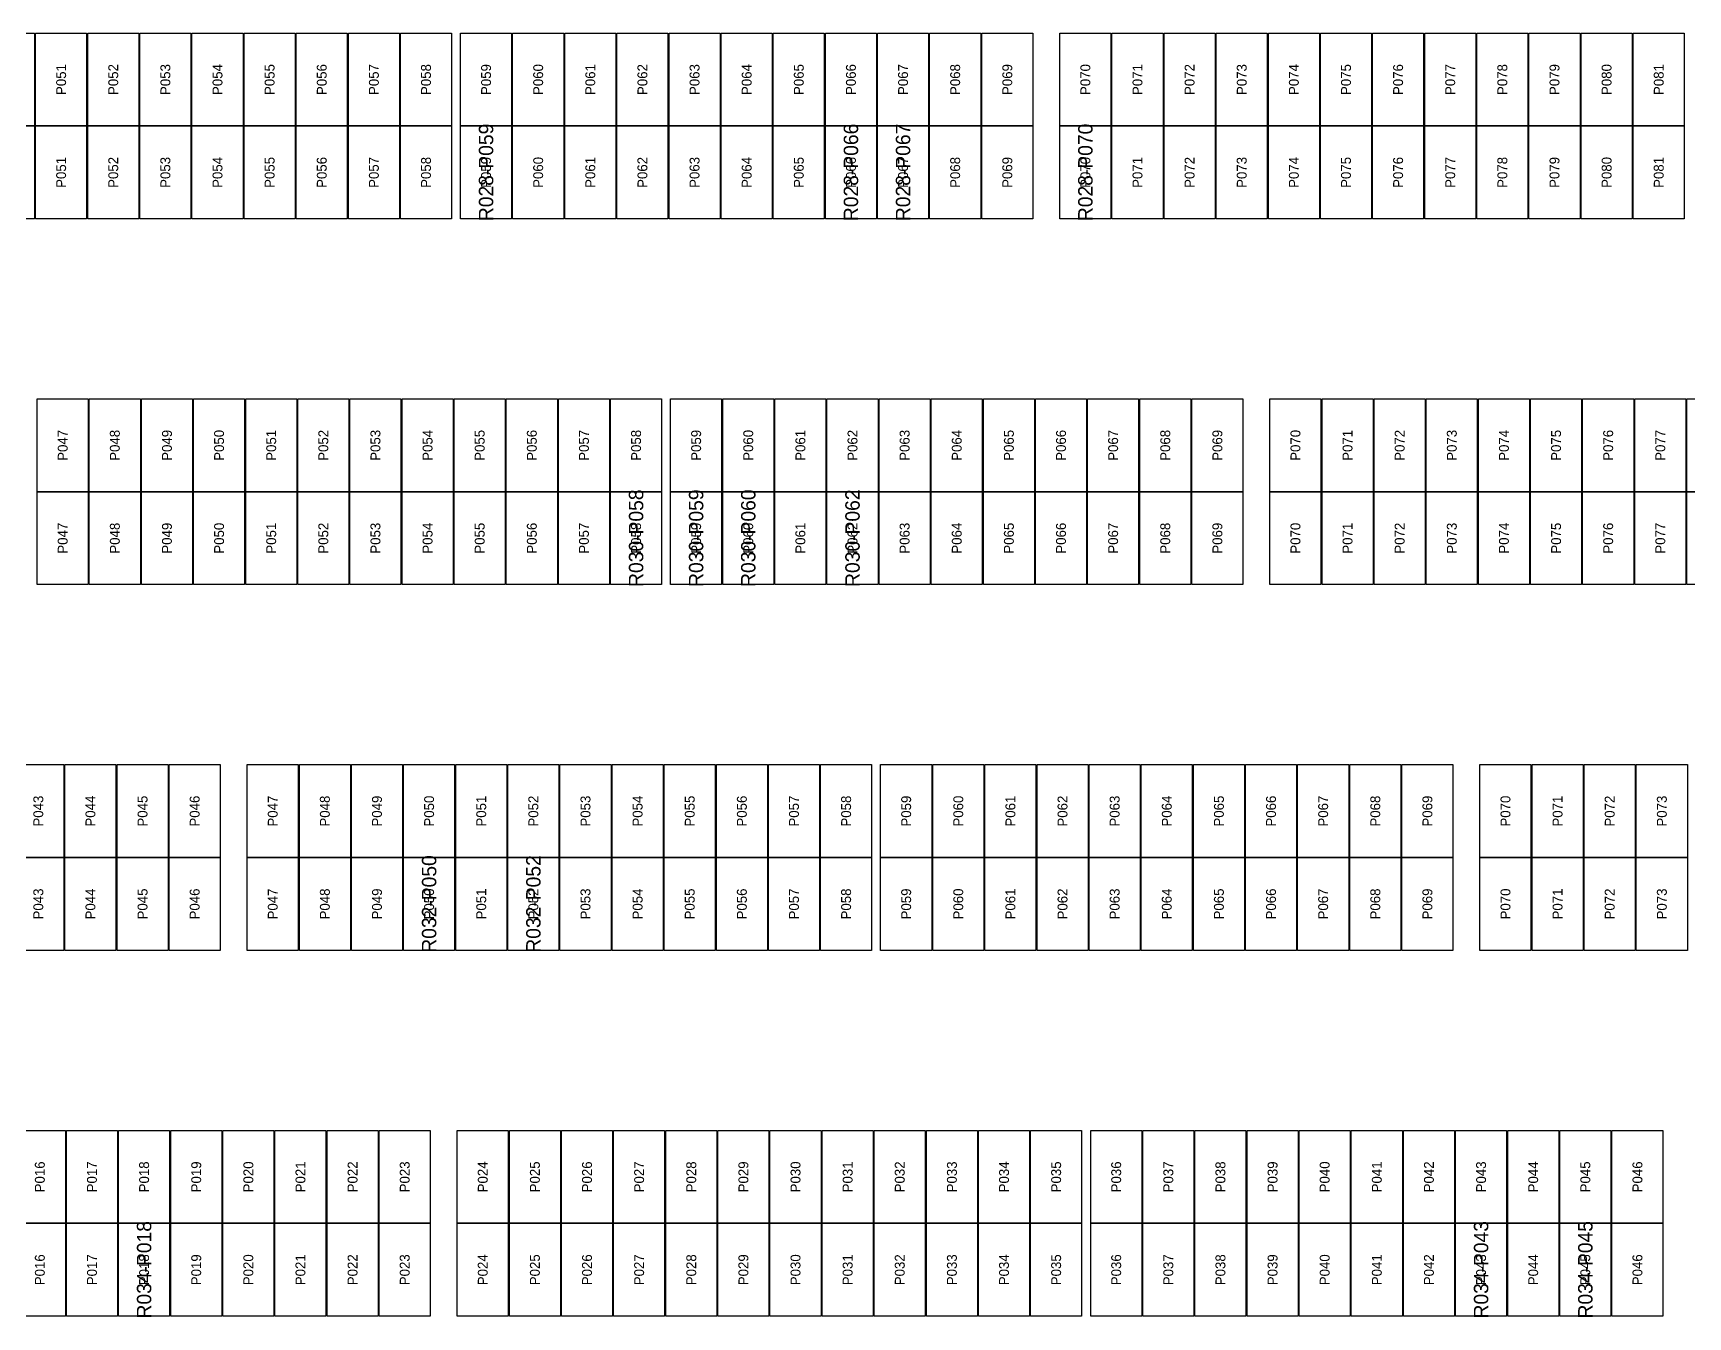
# Model space of a CAD drawing. Extents: x 296295 to 296770, y 651564 to 652121.
# Drawn here: x 296418.2 to 296454.96, y 651986.65 to 652015.17 of the extents above; entities that cross this region are included whole.
import ezdxf
from ezdxf.enums import TextEntityAlignment as Align

# ---------------------------------------------------------------- set-up
doc = ezdxf.new("R2010")
doc.units = 0

msp = doc.modelspace()

# ---------------------------------------------------------------- linework, layer by layer
at = {"layer": 'DEFECTIVE_PANELS'}
for points in [[(296427.697, 652013.11), (296428.831, 652013.11), (296428.831, 652011.047), (296427.697, 652011.047)], [(296435.803, 652013.11), (296436.937, 652013.11), (296436.937, 652011.047), (296435.803, 652011.047)], [(296436.961, 652013.11), (296438.095, 652013.11), (296438.095, 652011.047), (296436.961, 652011.047)], [(296441.011, 652013.11), (296442.145, 652013.11), (296442.145, 652011.047), (296441.011, 652011.047)], [(296431.03, 652004.984), (296432.164, 652004.984), (296432.164, 652002.921), (296431.03, 652002.921)], [(296432.364, 652004.984), (296433.498, 652004.984), (296433.498, 652002.921), (296432.364, 652002.921)], [(296433.522, 652004.984), (296434.656, 652004.984), (296434.656, 652002.921), (296433.522, 652002.921)], [(296435.838, 652004.984), (296436.972, 652004.984), (296436.972, 652002.921), (296435.838, 652002.921)], [(296426.432, 651996.858), (296427.566, 651996.858), (296427.566, 651994.795), (296426.432, 651994.795)], [(296428.748, 651996.858), (296429.882, 651996.858), (296429.882, 651994.795), (296428.748, 651994.795)], [(296420.1, 651988.732), (296421.234, 651988.732), (296421.234, 651986.669), (296420.1, 651986.669)], [(296449.802, 651988.732), (296450.936, 651988.732), (296450.936, 651986.669), (296449.802, 651986.669)], [(296452.118, 651988.732), (296453.252, 651988.732), (296453.252, 651986.669), (296452.118, 651986.669)]]:
    msp.add_lwpolyline(points, close=True, dxfattribs=at)
at = {"layer": 'PANELS_MASTER'}
for points in [[(296417.099, 652015.173), (296418.233, 652015.173), (296418.233, 652013.11), (296417.099, 652013.11)], [(296418.257, 652015.173), (296419.391, 652015.173), (296419.391, 652013.11), (296418.257, 652013.11)], [(296419.415, 652015.173), (296420.549, 652015.173), (296420.549, 652013.11), (296419.415, 652013.11)], [(296420.573, 652015.173), (296421.707, 652015.173), (296421.707, 652013.11), (296420.573, 652013.11)], [(296421.731, 652015.173), (296422.865, 652015.173), (296422.865, 652013.11), (296421.731, 652013.11)], [(296422.889, 652015.173), (296424.023, 652015.173), (296424.023, 652013.11), (296422.889, 652013.11)], [(296424.047, 652015.173), (296425.181, 652015.173), (296425.181, 652013.11), (296424.047, 652013.11)], [(296425.205, 652015.173), (296426.339, 652015.173), (296426.339, 652013.11), (296425.205, 652013.11)], [(296426.363, 652015.173), (296427.497, 652015.173), (296427.497, 652013.11), (296426.363, 652013.11)], [(296427.697, 652015.173), (296428.831, 652015.173), (296428.831, 652013.11), (296427.697, 652013.11)], [(296428.855, 652015.173), (296429.989, 652015.173), (296429.989, 652013.11), (296428.855, 652013.11)], [(296430.013, 652015.173), (296431.147, 652015.173), (296431.147, 652013.11), (296430.013, 652013.11)], [(296431.171, 652015.173), (296432.305, 652015.173), (296432.305, 652013.11), (296431.171, 652013.11)], [(296432.329, 652015.173), (296433.463, 652015.173), (296433.463, 652013.11), (296432.329, 652013.11)], [(296433.487, 652015.173), (296434.621, 652015.173), (296434.621, 652013.11), (296433.487, 652013.11)], [(296434.645, 652015.173), (296435.779, 652015.173), (296435.779, 652013.11), (296434.645, 652013.11)], [(296435.803, 652015.173), (296436.937, 652015.173), (296436.937, 652013.11), (296435.803, 652013.11)], [(296436.961, 652015.173), (296438.095, 652015.173), (296438.095, 652013.11), (296436.961, 652013.11)], [(296438.119, 652015.173), (296439.253, 652015.173), (296439.253, 652013.11), (296438.119, 652013.11)], [(296439.277, 652015.173), (296440.411, 652015.173), (296440.411, 652013.11), (296439.277, 652013.11)], [(296441.011, 652015.173), (296442.145, 652015.173), (296442.145, 652013.11), (296441.011, 652013.11)], [(296442.169, 652015.173), (296443.303, 652015.173), (296443.303, 652013.11), (296442.169, 652013.11)], [(296443.327, 652015.173), (296444.461, 652015.173), (296444.461, 652013.11), (296443.327, 652013.11)], [(296444.485, 652015.173), (296445.619, 652015.173), (296445.619, 652013.11), (296444.485, 652013.11)], [(296445.643, 652015.173), (296446.777, 652015.173), (296446.777, 652013.11), (296445.643, 652013.11)], [(296446.801, 652015.173), (296447.935, 652015.173), (296447.935, 652013.11), (296446.801, 652013.11)], [(296447.959, 652015.173), (296449.093, 652015.173), (296449.093, 652013.11), (296447.959, 652013.11)], [(296449.117, 652015.173), (296450.251, 652015.173), (296450.251, 652013.11), (296449.117, 652013.11)], [(296450.275, 652015.173), (296451.409, 652015.173), (296451.409, 652013.11), (296450.275, 652013.11)], [(296451.433, 652015.173), (296452.567, 652015.173), (296452.567, 652013.11), (296451.433, 652013.11)], [(296452.591, 652015.173), (296453.725, 652015.173), (296453.725, 652013.11), (296452.591, 652013.11)], [(296453.749, 652015.173), (296454.883, 652015.173), (296454.883, 652013.11), (296453.749, 652013.11)], [(296417.099, 652013.11), (296418.233, 652013.11), (296418.233, 652011.047), (296417.099, 652011.047)], [(296418.257, 652013.11), (296419.391, 652013.11), (296419.391, 652011.047), (296418.257, 652011.047)], [(296419.415, 652013.11), (296420.549, 652013.11), (296420.549, 652011.047), (296419.415, 652011.047)], [(296420.573, 652013.11), (296421.707, 652013.11), (296421.707, 652011.047), (296420.573, 652011.047)], [(296421.731, 652013.11), (296422.865, 652013.11), (296422.865, 652011.047), (296421.731, 652011.047)], [(296422.889, 652013.11), (296424.023, 652013.11), (296424.023, 652011.047), (296422.889, 652011.047)], [(296424.047, 652013.11), (296425.181, 652013.11), (296425.181, 652011.047), (296424.047, 652011.047)], [(296425.205, 652013.11), (296426.339, 652013.11), (296426.339, 652011.047), (296425.205, 652011.047)], [(296426.363, 652013.11), (296427.497, 652013.11), (296427.497, 652011.047), (296426.363, 652011.047)], [(296428.855, 652013.11), (296429.989, 652013.11), (296429.989, 652011.047), (296428.855, 652011.047)], [(296430.013, 652013.11), (296431.147, 652013.11), (296431.147, 652011.047), (296430.013, 652011.047)], [(296431.171, 652013.11), (296432.305, 652013.11), (296432.305, 652011.047), (296431.171, 652011.047)], [(296432.329, 652013.11), (296433.463, 652013.11), (296433.463, 652011.047), (296432.329, 652011.047)], [(296433.487, 652013.11), (296434.621, 652013.11), (296434.621, 652011.047), (296433.487, 652011.047)], [(296434.645, 652013.11), (296435.779, 652013.11), (296435.779, 652011.047), (296434.645, 652011.047)], [(296438.119, 652013.11), (296439.253, 652013.11), (296439.253, 652011.047), (296438.119, 652011.047)], [(296439.277, 652013.11), (296440.411, 652013.11), (296440.411, 652011.047), (296439.277, 652011.047)], [(296442.169, 652013.11), (296443.303, 652013.11), (296443.303, 652011.047), (296442.169, 652011.047)], [(296443.327, 652013.11), (296444.461, 652013.11), (296444.461, 652011.047), (296443.327, 652011.047)], [(296444.485, 652013.11), (296445.619, 652013.11), (296445.619, 652011.047), (296444.485, 652011.047)], [(296445.643, 652013.11), (296446.777, 652013.11), (296446.777, 652011.047), (296445.643, 652011.047)], [(296446.801, 652013.11), (296447.935, 652013.11), (296447.935, 652011.047), (296446.801, 652011.047)], [(296447.959, 652013.11), (296449.093, 652013.11), (296449.093, 652011.047), (296447.959, 652011.047)], [(296449.117, 652013.11), (296450.251, 652013.11), (296450.251, 652011.047), (296449.117, 652011.047)], [(296450.275, 652013.11), (296451.409, 652013.11), (296451.409, 652011.047), (296450.275, 652011.047)], [(296451.433, 652013.11), (296452.567, 652013.11), (296452.567, 652011.047), (296451.433, 652011.047)], [(296452.591, 652013.11), (296453.725, 652013.11), (296453.725, 652011.047), (296452.591, 652011.047)], [(296453.749, 652013.11), (296454.883, 652013.11), (296454.883, 652011.047), (296453.749, 652011.047)], [(296418.292, 652007.047), (296419.426, 652007.047), (296419.426, 652004.984), (296418.292, 652004.984)], [(296419.45, 652007.047), (296420.584, 652007.047), (296420.584, 652004.984), (296419.45, 652004.984)], [(296420.608, 652007.047), (296421.742, 652007.047), (296421.742, 652004.984), (296420.608, 652004.984)], [(296421.766, 652007.047), (296422.9, 652007.047), (296422.9, 652004.984), (296421.766, 652004.984)], [(296422.924, 652007.047), (296424.058, 652007.047), (296424.058, 652004.984), (296422.924, 652004.984)], [(296424.082, 652007.047), (296425.216, 652007.047), (296425.216, 652004.984), (296424.082, 652004.984)], [(296425.24, 652007.047), (296426.374, 652007.047), (296426.374, 652004.984), (296425.24, 652004.984)], [(296426.398, 652007.047), (296427.532, 652007.047), (296427.532, 652004.984), (296426.398, 652004.984)], [(296427.556, 652007.047), (296428.69, 652007.047), (296428.69, 652004.984), (296427.556, 652004.984)], [(296428.714, 652007.047), (296429.848, 652007.047), (296429.848, 652004.984), (296428.714, 652004.984)], [(296429.872, 652007.047), (296431.006, 652007.047), (296431.006, 652004.984), (296429.872, 652004.984)], [(296431.03, 652007.047), (296432.164, 652007.047), (296432.164, 652004.984), (296431.03, 652004.984)], [(296432.364, 652007.047), (296433.498, 652007.047), (296433.498, 652004.984), (296432.364, 652004.984)], [(296433.522, 652007.047), (296434.656, 652007.047), (296434.656, 652004.984), (296433.522, 652004.984)], [(296434.68, 652007.047), (296435.814, 652007.047), (296435.814, 652004.984), (296434.68, 652004.984)], [(296435.838, 652007.047), (296436.972, 652007.047), (296436.972, 652004.984), (296435.838, 652004.984)], [(296436.996, 652007.047), (296438.13, 652007.047), (296438.13, 652004.984), (296436.996, 652004.984)], [(296438.154, 652007.047), (296439.288, 652007.047), (296439.288, 652004.984), (296438.154, 652004.984)], [(296439.312, 652007.047), (296440.446, 652007.047), (296440.446, 652004.984), (296439.312, 652004.984)], [(296440.47, 652007.047), (296441.604, 652007.047), (296441.604, 652004.984), (296440.47, 652004.984)], [(296441.628, 652007.047), (296442.762, 652007.047), (296442.762, 652004.984), (296441.628, 652004.984)], [(296442.786, 652007.047), (296443.92, 652007.047), (296443.92, 652004.984), (296442.786, 652004.984)], [(296443.944, 652007.047), (296445.078, 652007.047), (296445.078, 652004.984), (296443.944, 652004.984)], [(296445.678, 652007.047), (296446.812, 652007.047), (296446.812, 652004.984), (296445.678, 652004.984)], [(296446.836, 652007.047), (296447.97, 652007.047), (296447.97, 652004.984), (296446.836, 652004.984)], [(296447.994, 652007.047), (296449.128, 652007.047), (296449.128, 652004.984), (296447.994, 652004.984)], [(296449.152, 652007.047), (296450.286, 652007.047), (296450.286, 652004.984), (296449.152, 652004.984)], [(296450.31, 652007.047), (296451.444, 652007.047), (296451.444, 652004.984), (296450.31, 652004.984)], [(296451.468, 652007.047), (296452.602, 652007.047), (296452.602, 652004.984), (296451.468, 652004.984)], [(296452.626, 652007.047), (296453.76, 652007.047), (296453.76, 652004.984), (296452.626, 652004.984)], [(296453.784, 652007.047), (296454.918, 652007.047), (296454.918, 652004.984), (296453.784, 652004.984)], [(296454.942, 652007.047), (296456.076, 652007.047), (296456.076, 652004.984), (296454.942, 652004.984)], [(296418.292, 652004.984), (296419.426, 652004.984), (296419.426, 652002.921), (296418.292, 652002.921)], [(296419.45, 652004.984), (296420.584, 652004.984), (296420.584, 652002.921), (296419.45, 652002.921)], [(296420.608, 652004.984), (296421.742, 652004.984), (296421.742, 652002.921), (296420.608, 652002.921)], [(296421.766, 652004.984), (296422.9, 652004.984), (296422.9, 652002.921), (296421.766, 652002.921)], [(296422.924, 652004.984), (296424.058, 652004.984), (296424.058, 652002.921), (296422.924, 652002.921)], [(296424.082, 652004.984), (296425.216, 652004.984), (296425.216, 652002.921), (296424.082, 652002.921)], [(296425.24, 652004.984), (296426.374, 652004.984), (296426.374, 652002.921), (296425.24, 652002.921)], [(296426.398, 652004.984), (296427.532, 652004.984), (296427.532, 652002.921), (296426.398, 652002.921)], [(296427.556, 652004.984), (296428.69, 652004.984), (296428.69, 652002.921), (296427.556, 652002.921)], [(296428.714, 652004.984), (296429.848, 652004.984), (296429.848, 652002.921), (296428.714, 652002.921)], [(296429.872, 652004.984), (296431.006, 652004.984), (296431.006, 652002.921), (296429.872, 652002.921)], [(296434.68, 652004.984), (296435.814, 652004.984), (296435.814, 652002.921), (296434.68, 652002.921)], [(296436.996, 652004.984), (296438.13, 652004.984), (296438.13, 652002.921), (296436.996, 652002.921)], [(296438.154, 652004.984), (296439.288, 652004.984), (296439.288, 652002.921), (296438.154, 652002.921)], [(296439.312, 652004.984), (296440.446, 652004.984), (296440.446, 652002.921), (296439.312, 652002.921)], [(296440.47, 652004.984), (296441.604, 652004.984), (296441.604, 652002.921), (296440.47, 652002.921)], [(296441.628, 652004.984), (296442.762, 652004.984), (296442.762, 652002.921), (296441.628, 652002.921)], [(296442.786, 652004.984), (296443.92, 652004.984), (296443.92, 652002.921), (296442.786, 652002.921)], [(296443.944, 652004.984), (296445.078, 652004.984), (296445.078, 652002.921), (296443.944, 652002.921)], [(296445.678, 652004.984), (296446.812, 652004.984), (296446.812, 652002.921), (296445.678, 652002.921)], [(296446.836, 652004.984), (296447.97, 652004.984), (296447.97, 652002.921), (296446.836, 652002.921)], [(296447.994, 652004.984), (296449.128, 652004.984), (296449.128, 652002.921), (296447.994, 652002.921)], [(296449.152, 652004.984), (296450.286, 652004.984), (296450.286, 652002.921), (296449.152, 652002.921)], [(296450.31, 652004.984), (296451.444, 652004.984), (296451.444, 652002.921), (296450.31, 652002.921)], [(296451.468, 652004.984), (296452.602, 652004.984), (296452.602, 652002.921), (296451.468, 652002.921)], [(296452.626, 652004.984), (296453.76, 652004.984), (296453.76, 652002.921), (296452.626, 652002.921)], [(296453.784, 652004.984), (296454.918, 652004.984), (296454.918, 652002.921), (296453.784, 652002.921)], [(296454.942, 652004.984), (296456.076, 652004.984), (296456.076, 652002.921), (296454.942, 652002.921)], [(296417.75, 651998.921), (296418.884, 651998.921), (296418.884, 651996.858), (296417.75, 651996.858)], [(296418.908, 651998.921), (296420.042, 651998.921), (296420.042, 651996.858), (296418.908, 651996.858)], [(296420.066, 651998.921), (296421.2, 651998.921), (296421.2, 651996.858), (296420.066, 651996.858)], [(296421.224, 651998.921), (296422.358, 651998.921), (296422.358, 651996.858), (296421.224, 651996.858)], [(296422.958, 651998.921), (296424.092, 651998.921), (296424.092, 651996.858), (296422.958, 651996.858)], [(296424.116, 651998.921), (296425.25, 651998.921), (296425.25, 651996.858), (296424.116, 651996.858)], [(296425.274, 651998.921), (296426.408, 651998.921), (296426.408, 651996.858), (296425.274, 651996.858)], [(296426.432, 651998.921), (296427.566, 651998.921), (296427.566, 651996.858), (296426.432, 651996.858)], [(296427.59, 651998.921), (296428.724, 651998.921), (296428.724, 651996.858), (296427.59, 651996.858)], [(296428.748, 651998.921), (296429.882, 651998.921), (296429.882, 651996.858), (296428.748, 651996.858)], [(296429.906, 651998.921), (296431.04, 651998.921), (296431.04, 651996.858), (296429.906, 651996.858)], [(296431.064, 651998.921), (296432.198, 651998.921), (296432.198, 651996.858), (296431.064, 651996.858)], [(296432.222, 651998.921), (296433.356, 651998.921), (296433.356, 651996.858), (296432.222, 651996.858)], [(296433.38, 651998.921), (296434.514, 651998.921), (296434.514, 651996.858), (296433.38, 651996.858)], [(296434.538, 651998.921), (296435.672, 651998.921), (296435.672, 651996.858), (296434.538, 651996.858)], [(296435.696, 651998.921), (296436.83, 651998.921), (296436.83, 651996.858), (296435.696, 651996.858)], [(296437.03, 651998.921), (296438.164, 651998.921), (296438.164, 651996.858), (296437.03, 651996.858)], [(296438.188, 651998.921), (296439.322, 651998.921), (296439.322, 651996.858), (296438.188, 651996.858)], [(296439.346, 651998.921), (296440.48, 651998.921), (296440.48, 651996.858), (296439.346, 651996.858)], [(296440.504, 651998.921), (296441.638, 651998.921), (296441.638, 651996.858), (296440.504, 651996.858)], [(296441.662, 651998.921), (296442.796, 651998.921), (296442.796, 651996.858), (296441.662, 651996.858)], [(296442.82, 651998.921), (296443.954, 651998.921), (296443.954, 651996.858), (296442.82, 651996.858)], [(296443.978, 651998.921), (296445.112, 651998.921), (296445.112, 651996.858), (296443.978, 651996.858)], [(296445.136, 651998.921), (296446.27, 651998.921), (296446.27, 651996.858), (296445.136, 651996.858)], [(296446.294, 651998.921), (296447.428, 651998.921), (296447.428, 651996.858), (296446.294, 651996.858)], [(296447.452, 651998.921), (296448.586, 651998.921), (296448.586, 651996.858), (296447.452, 651996.858)], [(296448.61, 651998.921), (296449.744, 651998.921), (296449.744, 651996.858), (296448.61, 651996.858)], [(296450.344, 651998.921), (296451.478, 651998.921), (296451.478, 651996.858), (296450.344, 651996.858)], [(296451.502, 651998.921), (296452.636, 651998.921), (296452.636, 651996.858), (296451.502, 651996.858)], [(296452.66, 651998.921), (296453.794, 651998.921), (296453.794, 651996.858), (296452.66, 651996.858)], [(296453.818, 651998.921), (296454.952, 651998.921), (296454.952, 651996.858), (296453.818, 651996.858)], [(296417.75, 651996.858), (296418.884, 651996.858), (296418.884, 651994.795), (296417.75, 651994.795)], [(296418.908, 651996.858), (296420.042, 651996.858), (296420.042, 651994.795), (296418.908, 651994.795)], [(296420.066, 651996.858), (296421.2, 651996.858), (296421.2, 651994.795), (296420.066, 651994.795)], [(296421.224, 651996.858), (296422.358, 651996.858), (296422.358, 651994.795), (296421.224, 651994.795)], [(296422.958, 651996.858), (296424.092, 651996.858), (296424.092, 651994.795), (296422.958, 651994.795)], [(296424.116, 651996.858), (296425.25, 651996.858), (296425.25, 651994.795), (296424.116, 651994.795)], [(296425.274, 651996.858), (296426.408, 651996.858), (296426.408, 651994.795), (296425.274, 651994.795)], [(296427.59, 651996.858), (296428.724, 651996.858), (296428.724, 651994.795), (296427.59, 651994.795)], [(296429.906, 651996.858), (296431.04, 651996.858), (296431.04, 651994.795), (296429.906, 651994.795)], [(296431.064, 651996.858), (296432.198, 651996.858), (296432.198, 651994.795), (296431.064, 651994.795)], [(296432.222, 651996.858), (296433.356, 651996.858), (296433.356, 651994.795), (296432.222, 651994.795)], [(296433.38, 651996.858), (296434.514, 651996.858), (296434.514, 651994.795), (296433.38, 651994.795)], [(296434.538, 651996.858), (296435.672, 651996.858), (296435.672, 651994.795), (296434.538, 651994.795)], [(296435.696, 651996.858), (296436.83, 651996.858), (296436.83, 651994.795), (296435.696, 651994.795)], [(296437.03, 651996.858), (296438.164, 651996.858), (296438.164, 651994.795), (296437.03, 651994.795)], [(296438.188, 651996.858), (296439.322, 651996.858), (296439.322, 651994.795), (296438.188, 651994.795)], [(296439.346, 651996.858), (296440.48, 651996.858), (296440.48, 651994.795), (296439.346, 651994.795)], [(296440.504, 651996.858), (296441.638, 651996.858), (296441.638, 651994.795), (296440.504, 651994.795)], [(296441.662, 651996.858), (296442.796, 651996.858), (296442.796, 651994.795), (296441.662, 651994.795)], [(296442.82, 651996.858), (296443.954, 651996.858), (296443.954, 651994.795), (296442.82, 651994.795)], [(296443.978, 651996.858), (296445.112, 651996.858), (296445.112, 651994.795), (296443.978, 651994.795)], [(296445.136, 651996.858), (296446.27, 651996.858), (296446.27, 651994.795), (296445.136, 651994.795)], [(296446.294, 651996.858), (296447.428, 651996.858), (296447.428, 651994.795), (296446.294, 651994.795)], [(296447.452, 651996.858), (296448.586, 651996.858), (296448.586, 651994.795), (296447.452, 651994.795)], [(296448.61, 651996.858), (296449.744, 651996.858), (296449.744, 651994.795), (296448.61, 651994.795)], [(296450.344, 651996.858), (296451.478, 651996.858), (296451.478, 651994.795), (296450.344, 651994.795)], [(296451.502, 651996.858), (296452.636, 651996.858), (296452.636, 651994.795), (296451.502, 651994.795)], [(296452.66, 651996.858), (296453.794, 651996.858), (296453.794, 651994.795), (296452.66, 651994.795)], [(296453.818, 651996.858), (296454.952, 651996.858), (296454.952, 651994.795), (296453.818, 651994.795)], [(296417.784, 651990.795), (296418.918, 651990.795), (296418.918, 651988.732), (296417.784, 651988.732)], [(296418.942, 651990.795), (296420.076, 651990.795), (296420.076, 651988.732), (296418.942, 651988.732)], [(296420.1, 651990.795), (296421.234, 651990.795), (296421.234, 651988.732), (296420.1, 651988.732)], [(296421.258, 651990.795), (296422.392, 651990.795), (296422.392, 651988.732), (296421.258, 651988.732)], [(296422.416, 651990.795), (296423.55, 651990.795), (296423.55, 651988.732), (296422.416, 651988.732)], [(296423.574, 651990.795), (296424.708, 651990.795), (296424.708, 651988.732), (296423.574, 651988.732)], [(296424.732, 651990.795), (296425.866, 651990.795), (296425.866, 651988.732), (296424.732, 651988.732)], [(296425.89, 651990.795), (296427.024, 651990.795), (296427.024, 651988.732), (296425.89, 651988.732)], [(296427.624, 651990.795), (296428.758, 651990.795), (296428.758, 651988.732), (296427.624, 651988.732)], [(296428.782, 651990.795), (296429.916, 651990.795), (296429.916, 651988.732), (296428.782, 651988.732)], [(296429.94, 651990.795), (296431.074, 651990.795), (296431.074, 651988.732), (296429.94, 651988.732)], [(296431.098, 651990.795), (296432.232, 651990.795), (296432.232, 651988.732), (296431.098, 651988.732)], [(296432.256, 651990.795), (296433.39, 651990.795), (296433.39, 651988.732), (296432.256, 651988.732)], [(296433.414, 651990.795), (296434.548, 651990.795), (296434.548, 651988.732), (296433.414, 651988.732)], [(296434.572, 651990.795), (296435.706, 651990.795), (296435.706, 651988.732), (296434.572, 651988.732)], [(296435.73, 651990.795), (296436.864, 651990.795), (296436.864, 651988.732), (296435.73, 651988.732)], [(296436.888, 651990.795), (296438.022, 651990.795), (296438.022, 651988.732), (296436.888, 651988.732)], [(296438.046, 651990.795), (296439.18, 651990.795), (296439.18, 651988.732), (296438.046, 651988.732)], [(296439.204, 651990.795), (296440.338, 651990.795), (296440.338, 651988.732), (296439.204, 651988.732)], [(296440.362, 651990.795), (296441.496, 651990.795), (296441.496, 651988.732), (296440.362, 651988.732)], [(296441.696, 651990.795), (296442.83, 651990.795), (296442.83, 651988.732), (296441.696, 651988.732)], [(296442.854, 651990.795), (296443.988, 651990.795), (296443.988, 651988.732), (296442.854, 651988.732)], [(296444.012, 651990.795), (296445.146, 651990.795), (296445.146, 651988.732), (296444.012, 651988.732)], [(296445.17, 651990.795), (296446.304, 651990.795), (296446.304, 651988.732), (296445.17, 651988.732)], [(296446.328, 651990.795), (296447.462, 651990.795), (296447.462, 651988.732), (296446.328, 651988.732)], [(296447.486, 651990.795), (296448.62, 651990.795), (296448.62, 651988.732), (296447.486, 651988.732)], [(296448.644, 651990.795), (296449.778, 651990.795), (296449.778, 651988.732), (296448.644, 651988.732)], [(296449.802, 651990.795), (296450.936, 651990.795), (296450.936, 651988.732), (296449.802, 651988.732)], [(296450.96, 651990.795), (296452.094, 651990.795), (296452.094, 651988.732), (296450.96, 651988.732)], [(296452.118, 651990.795), (296453.252, 651990.795), (296453.252, 651988.732), (296452.118, 651988.732)], [(296453.276, 651990.795), (296454.41, 651990.795), (296454.41, 651988.732), (296453.276, 651988.732)], [(296417.784, 651988.732), (296418.918, 651988.732), (296418.918, 651986.669), (296417.784, 651986.669)], [(296418.942, 651988.732), (296420.076, 651988.732), (296420.076, 651986.669), (296418.942, 651986.669)], [(296421.258, 651988.732), (296422.392, 651988.732), (296422.392, 651986.669), (296421.258, 651986.669)], [(296422.416, 651988.732), (296423.55, 651988.732), (296423.55, 651986.669), (296422.416, 651986.669)], [(296423.574, 651988.732), (296424.708, 651988.732), (296424.708, 651986.669), (296423.574, 651986.669)], [(296424.732, 651988.732), (296425.866, 651988.732), (296425.866, 651986.669), (296424.732, 651986.669)], [(296425.89, 651988.732), (296427.024, 651988.732), (296427.024, 651986.669), (296425.89, 651986.669)], [(296427.624, 651988.732), (296428.758, 651988.732), (296428.758, 651986.669), (296427.624, 651986.669)], [(296428.782, 651988.732), (296429.916, 651988.732), (296429.916, 651986.669), (296428.782, 651986.669)], [(296429.94, 651988.732), (296431.074, 651988.732), (296431.074, 651986.669), (296429.94, 651986.669)], [(296431.098, 651988.732), (296432.232, 651988.732), (296432.232, 651986.669), (296431.098, 651986.669)], [(296432.256, 651988.732), (296433.39, 651988.732), (296433.39, 651986.669), (296432.256, 651986.669)], [(296433.414, 651988.732), (296434.548, 651988.732), (296434.548, 651986.669), (296433.414, 651986.669)], [(296434.572, 651988.732), (296435.706, 651988.732), (296435.706, 651986.669), (296434.572, 651986.669)], [(296435.73, 651988.732), (296436.864, 651988.732), (296436.864, 651986.669), (296435.73, 651986.669)], [(296436.888, 651988.732), (296438.022, 651988.732), (296438.022, 651986.669), (296436.888, 651986.669)], [(296438.046, 651988.732), (296439.18, 651988.732), (296439.18, 651986.669), (296438.046, 651986.669)], [(296439.204, 651988.732), (296440.338, 651988.732), (296440.338, 651986.669), (296439.204, 651986.669)], [(296440.362, 651988.732), (296441.496, 651988.732), (296441.496, 651986.669), (296440.362, 651986.669)], [(296441.696, 651988.732), (296442.83, 651988.732), (296442.83, 651986.669), (296441.696, 651986.669)], [(296442.854, 651988.732), (296443.988, 651988.732), (296443.988, 651986.669), (296442.854, 651986.669)], [(296444.012, 651988.732), (296445.146, 651988.732), (296445.146, 651986.669), (296444.012, 651986.669)], [(296445.17, 651988.732), (296446.304, 651988.732), (296446.304, 651986.669), (296445.17, 651986.669)], [(296446.328, 651988.732), (296447.462, 651988.732), (296447.462, 651986.669), (296446.328, 651986.669)], [(296447.486, 651988.732), (296448.62, 651988.732), (296448.62, 651986.669), (296447.486, 651986.669)], [(296448.644, 651988.732), (296449.778, 651988.732), (296449.778, 651986.669), (296448.644, 651986.669)], [(296450.96, 651988.732), (296452.094, 651988.732), (296452.094, 651986.669), (296450.96, 651986.669)], [(296453.276, 651988.732), (296454.41, 651988.732), (296454.41, 651986.669), (296453.276, 651986.669)]]:
    msp.add_lwpolyline(points, close=True, dxfattribs=at)

# ---------------------------------------------------------------- texts
at = {"layer": 'DEFECT_LABELS'}
for s, p in [('R028-P059', (296428.264, 652012.078)), ('R028-P066', (296436.37, 652012.078)), ('R028-P067', (296437.528, 652012.078)), ('R028-P070', (296441.578, 652012.078)), ('R030-P058', (296431.597, 652003.952)), ('R030-P059', (296432.931, 652003.952)), ('R030-P060', (296434.089, 652003.952)), ('R030-P062', (296436.405, 652003.952)), ('R032-P050', (296426.999, 651995.826)), ('R032-P052', (296429.315, 651995.826)), ('R034-P018', (296420.667, 651987.7)), ('R034-P043', (296450.369, 651987.7)), ('R034-P045', (296452.685, 651987.7))]:
    msp.add_text(s, height=0.32, rotation=90, dxfattribs=at).set_placement(p, align=Align.MIDDLE_CENTER)
at = {"layer": 'PANEL_POSITION'}
for s, p in [('P051', (296418.824, 652014.141)), ('P052', (296419.982, 652014.141)), ('P053', (296421.14, 652014.141)), ('P054', (296422.298, 652014.141)), ('P055', (296423.456, 652014.141)), ('P056', (296424.614, 652014.141)), ('P057', (296425.772, 652014.141)), ('P058', (296426.93, 652014.141)), ('P059', (296428.264, 652014.141)), ('P060', (296429.422, 652014.141)), ('P061', (296430.58, 652014.141)), ('P062', (296431.738, 652014.141)), ('P063', (296432.896, 652014.141)), ('P064', (296434.054, 652014.141)), ('P065', (296435.212, 652014.141)), ('P066', (296436.37, 652014.141)), ('P067', (296437.528, 652014.141)), ('P068', (296438.686, 652014.141)), ('P069', (296439.844, 652014.141)), ('P070', (296441.578, 652014.141)), ('P071', (296442.736, 652014.141)), ('P072', (296443.894, 652014.141)), ('P073', (296445.052, 652014.141)), ('P074', (296446.21, 652014.141)), ('P075', (296447.368, 652014.141)), ('P076', (296448.526, 652014.141)), ('P077', (296449.684, 652014.141)), ('P078', (296450.842, 652014.141)), ('P079', (296452, 652014.141)), ('P080', (296453.158, 652014.141)), ('P081', (296454.316, 652014.141)), ('P051', (296418.824, 652012.078)), ('P052', (296419.982, 652012.078)), ('P053', (296421.14, 652012.078)), ('P054', (296422.298, 652012.078)), ('P055', (296423.456, 652012.078)), ('P056', (296424.614, 652012.078)), ('P057', (296425.772, 652012.078)), ('P058', (296426.93, 652012.078)), ('P059', (296428.264, 652012.078)), ('P060', (296429.422, 652012.078)), ('P061', (296430.58, 652012.078)), ('P062', (296431.738, 652012.078)), ('P063', (296432.896, 652012.078)), ('P064', (296434.054, 652012.078)), ('P065', (296435.212, 652012.078)), ('P066', (296436.37, 652012.078)), ('P067', (296437.528, 652012.078)), ('P068', (296438.686, 652012.078)), ('P069', (296439.844, 652012.078)), ('P070', (296441.578, 652012.078)), ('P071', (296442.736, 652012.078)), ('P072', (296443.894, 652012.078)), ('P073', (296445.052, 652012.078)), ('P074', (296446.21, 652012.078)), ('P075', (296447.368, 652012.078)), ('P076', (296448.526, 652012.078)), ('P077', (296449.684, 652012.078)), ('P078', (296450.842, 652012.078)), ('P079', (296452, 652012.078)), ('P080', (296453.158, 652012.078)), ('P081', (296454.316, 652012.078)), ('P047', (296418.859, 652006.015)), ('P048', (296420.017, 652006.015)), ('P049', (296421.175, 652006.015)), ('P050', (296422.333, 652006.015)), ('P051', (296423.491, 652006.015)), ('P052', (296424.649, 652006.015)), ('P053', (296425.807, 652006.015)), ('P054', (296426.965, 652006.015)), ('P055', (296428.123, 652006.015)), ('P056', (296429.281, 652006.015)), ('P057', (296430.439, 652006.015)), ('P058', (296431.597, 652006.015)), ('P059', (296432.931, 652006.015)), ('P060', (296434.089, 652006.015)), ('P061', (296435.247, 652006.015)), ('P062', (296436.405, 652006.015)), ('P063', (296437.563, 652006.015)), ('P064', (296438.721, 652006.015)), ('P065', (296439.879, 652006.015)), ('P066', (296441.037, 652006.015)), ('P067', (296442.195, 652006.015)), ('P068', (296443.353, 652006.015)), ('P069', (296444.511, 652006.015)), ('P070', (296446.245, 652006.015)), ('P071', (296447.403, 652006.015)), ('P072', (296448.561, 652006.015)), ('P073', (296449.719, 652006.015)), ('P074', (296450.877, 652006.015)), ('P075', (296452.035, 652006.015)), ('P076', (296453.193, 652006.015)), ('P077', (296454.351, 652006.015)), ('P047', (296418.859, 652003.952)), ('P048', (296420.017, 652003.952)), ('P049', (296421.175, 652003.952)), ('P050', (296422.333, 652003.952)), ('P051', (296423.491, 652003.952)), ('P052', (296424.649, 652003.952)), ('P053', (296425.807, 652003.952)), ('P054', (296426.965, 652003.952)), ('P055', (296428.123, 652003.952)), ('P056', (296429.281, 652003.952)), ('P057', (296430.439, 652003.952)), ('P058', (296431.597, 652003.952)), ('P059', (296432.931, 652003.952)), ('P060', (296434.089, 652003.952)), ('P061', (296435.247, 652003.952)), ('P062', (296436.405, 652003.952)), ('P063', (296437.563, 652003.952)), ('P064', (296438.721, 652003.952)), ('P065', (296439.879, 652003.952)), ('P066', (296441.037, 652003.952)), ('P067', (296442.195, 652003.952)), ('P068', (296443.353, 652003.952)), ('P069', (296444.511, 652003.952)), ('P070', (296446.245, 652003.952)), ('P071', (296447.403, 652003.952)), ('P072', (296448.561, 652003.952)), ('P073', (296449.719, 652003.952)), ('P074', (296450.877, 652003.952)), ('P075', (296452.035, 652003.952)), ('P076', (296453.193, 652003.952)), ('P077', (296454.351, 652003.952)), ('P043', (296418.317, 651997.889)), ('P044', (296419.475, 651997.889)), ('P045', (296420.633, 651997.889)), ('P046', (296421.791, 651997.889)), ('P047', (296423.525, 651997.889)), ('P048', (296424.683, 651997.889)), ('P049', (296425.841, 651997.889)), ('P050', (296426.999, 651997.889)), ('P051', (296428.157, 651997.889)), ('P052', (296429.315, 651997.889)), ('P053', (296430.473, 651997.889)), ('P054', (296431.631, 651997.889)), ('P055', (296432.789, 651997.889)), ('P056', (296433.947, 651997.889)), ('P057', (296435.105, 651997.889)), ('P058', (296436.263, 651997.889)), ('P059', (296437.597, 651997.889)), ('P060', (296438.755, 651997.889)), ('P061', (296439.913, 651997.889)), ('P062', (296441.071, 651997.889)), ('P063', (296442.229, 651997.889)), ('P064', (296443.387, 651997.889)), ('P065', (296444.545, 651997.889)), ('P066', (296445.703, 651997.889)), ('P067', (296446.861, 651997.889)), ('P068', (296448.019, 651997.889)), ('P069', (296449.177, 651997.889)), ('P070', (296450.911, 651997.889)), ('P071', (296452.069, 651997.889)), ('P072', (296453.227, 651997.889)), ('P073', (296454.385, 651997.889)), ('P043', (296418.317, 651995.826)), ('P044', (296419.475, 651995.826)), ('P045', (296420.633, 651995.826)), ('P046', (296421.791, 651995.826)), ('P047', (296423.525, 651995.826)), ('P048', (296424.683, 651995.826)), ('P049', (296425.841, 651995.826)), ('P050', (296426.999, 651995.826)), ('P051', (296428.157, 651995.826)), ('P052', (296429.315, 651995.826)), ('P053', (296430.473, 651995.826)), ('P054', (296431.631, 651995.826)), ('P055', (296432.789, 651995.826)), ('P056', (296433.947, 651995.826)), ('P057', (296435.105, 651995.826)), ('P058', (296436.263, 651995.826)), ('P059', (296437.597, 651995.826)), ('P060', (296438.755, 651995.826)), ('P061', (296439.913, 651995.826)), ('P062', (296441.071, 651995.826)), ('P063', (296442.229, 651995.826)), ('P064', (296443.387, 651995.826)), ('P065', (296444.545, 651995.826)), ('P066', (296445.703, 651995.826)), ('P067', (296446.861, 651995.826)), ('P068', (296448.019, 651995.826)), ('P069', (296449.177, 651995.826)), ('P070', (296450.911, 651995.826)), ('P071', (296452.069, 651995.826)), ('P072', (296453.227, 651995.826)), ('P073', (296454.385, 651995.826)), ('P016', (296418.351, 651989.763)), ('P017', (296419.509, 651989.763)), ('P018', (296420.667, 651989.763)), ('P019', (296421.825, 651989.763)), ('P020', (296422.983, 651989.763)), ('P021', (296424.141, 651989.763)), ('P022', (296425.299, 651989.763)), ('P023', (296426.457, 651989.763)), ('P024', (296428.191, 651989.763)), ('P025', (296429.349, 651989.763)), ('P026', (296430.507, 651989.763)), ('P027', (296431.665, 651989.763)), ('P028', (296432.823, 651989.763)), ('P029', (296433.981, 651989.763)), ('P030', (296435.139, 651989.763)), ('P031', (296436.297, 651989.763)), ('P032', (296437.455, 651989.763)), ('P033', (296438.613, 651989.763)), ('P034', (296439.771, 651989.763)), ('P035', (296440.929, 651989.763)), ('P036', (296442.263, 651989.763)), ('P037', (296443.421, 651989.763)), ('P038', (296444.579, 651989.763)), ('P039', (296445.737, 651989.763)), ('P040', (296446.895, 651989.763)), ('P041', (296448.053, 651989.763)), ('P042', (296449.211, 651989.763)), ('P043', (296450.369, 651989.763)), ('P044', (296451.527, 651989.763)), ('P045', (296452.685, 651989.763)), ('P046', (296453.843, 651989.763)), ('P016', (296418.351, 651987.7)), ('P017', (296419.509, 651987.7)), ('P018', (296420.667, 651987.7)), ('P019', (296421.825, 651987.7)), ('P020', (296422.983, 651987.7)), ('P021', (296424.141, 651987.7)), ('P022', (296425.299, 651987.7)), ('P023', (296426.457, 651987.7)), ('P024', (296428.191, 651987.7)), ('P025', (296429.349, 651987.7)), ('P026', (296430.507, 651987.7)), ('P027', (296431.665, 651987.7)), ('P028', (296432.823, 651987.7)), ('P029', (296433.981, 651987.7)), ('P030', (296435.139, 651987.7)), ('P031', (296436.297, 651987.7)), ('P032', (296437.455, 651987.7)), ('P033', (296438.613, 651987.7)), ('P034', (296439.771, 651987.7)), ('P035', (296440.929, 651987.7)), ('P036', (296442.263, 651987.7)), ('P037', (296443.421, 651987.7)), ('P038', (296444.579, 651987.7)), ('P039', (296445.737, 651987.7)), ('P040', (296446.895, 651987.7)), ('P041', (296448.053, 651987.7)), ('P042', (296449.211, 651987.7)), ('P043', (296450.369, 651987.7)), ('P044', (296451.527, 651987.7)), ('P045', (296452.685, 651987.7)), ('P046', (296453.843, 651987.7))]:
    msp.add_text(s, height=0.22, rotation=90, dxfattribs=at).set_placement(p, align=Align.MIDDLE_CENTER)

doc.saveas('drawing.dxf')
